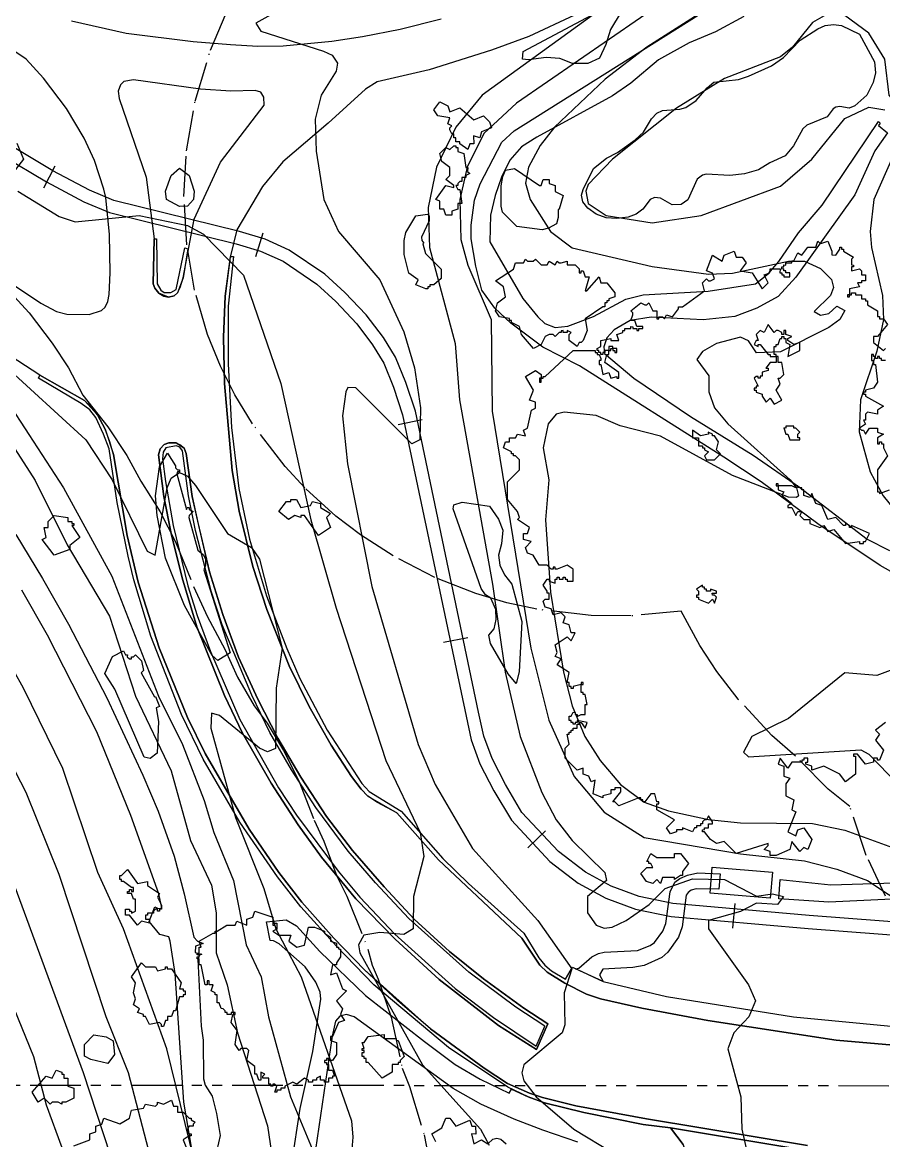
# Model space of a CAD drawing. Header units: metres. Extents: x -550 to 550, y -500 to 950.
# Drawn here: x -86.6 to 21.7, y 376.7 to 517.3 of the extents above; entities that cross this region are included whole.
import ezdxf

# ---------------------------------------------------------------- set-up
doc = ezdxf.new("R2010")
doc.units = ezdxf.units.M
doc.header["$LTSCALE"] = 2
doc.linetypes.add('DASHDOT', pattern=[3.556, 2.54, -0.508, 0, -0.508])
doc.linetypes.add('PHANTOM', pattern=[6.35, 3.175, -0.635, 0.635, -0.635, 0.635, -0.635])
for name, color, linetype in [('SITE-BLDG-EXIST', 7, 'CONTINUOUS'), ('SITE-PATH', 84, 'CONTINUOUS'), ('SITE-PROPERTY', 7, 'PHANTOM'), ('SITE-RAIL', 7, 'CONTINUOUS'), ('SITE-ROAD-CURB', 7, 'CONTINUOUS'), ('SITE-ROAD-PAVED', 7, 'CONTINUOUS'), ('SITE-SETBACK-WATER', 1, 'DASHDOT'), ('SITE-TREE-CANOPY', 94, 'CONTINUOUS'), ('SITE-WATER-EDGE', 5, 'CONTINUOUS'), ('TOPO-CONTOUR-MAJOR', 8, 'CONTINUOUS'), ('TOPO-CONTOUR-MINOR', 9, 'CONTINUOUS')]:
    doc.layers.add(name, color=color, linetype=linetype)

msp = doc.modelspace()

# ---------------------------------------------------------------- linework, layer by layer
at = {"layer": 'SITE-BLDG-EXIST'}
msp.add_lwpolyline([(0.14, 411.1), (7.69, 410.49), (7.43, 407.22), (-0.12, 407.82)], close=True, dxfattribs=at)
at = {"layer": 'SITE-PATH'}
for points in [[(27.19, 445.67), (21.24, 449.04), (13.41, 454.25), (6.27, 459.53), (1.59, 462.64), (-16.57, 474.14), (-21.14, 476.48), (-25.17, 479.51), (-27.19, 481.4), (-28.81, 483.66), (-29.6, 486.67), (-30.15, 490.08), (-30.16, 491.8), (-29.75, 494.97), (-29.03, 497.01), (-26.3, 502.24), (-24.76, 503.68), (-0.17, 519.15)], [(4.09, 518.04), (0.54, 516.13), (-2.77, 514.76), (-6.62, 512.62), (-10.09, 509.67), (-12.41, 508.09), (-21.92, 502.88), (-23.85, 501.65), (-25.32, 500), (-26.37, 497.86), (-27.16, 495.54), (-27.75, 493.09), (-27.81, 489.71), (-23.66, 482.6), (-21.77, 480.29), (-20.9, 479.46), (-19.63, 478.95), (-18.02, 479.13), (-14.79, 480.34), (-10.72, 482.52), (-8.56, 483.05), (-0.4, 483.53), (5.58, 484.43), (7.19, 485.72), (8.49, 487.23), (10.96, 490.85), (13.93, 494.32), (21.04, 504.83), (21.26, 504.64), (21.01, 504.33), (22.16, 503.41), (20.58, 501.15), (18.05, 495.63), (10.66, 485.29), (8.42, 482.83), (5.74, 481.39), (2.98, 480.34), (-0.99, 479.93), (-7.53, 480.25), (-10.17, 479.81), (-12.21, 478.65), (-13.12, 477.67), (-13.49, 476.51), (-13.42, 475.68), (-9.72, 472.58), (-2.58, 467.75), (5.29, 462.91), (11.1, 458.86), (19.61, 452.33), (22.4, 450.9)], [(-87.4, 452.94), (-84.03, 447.41), (-80.8, 441.67), (-75.96, 432.4), (-71.45, 422.68), (-69.52, 418.15), (-67.49, 412.5), (-66.24, 407.77), (-65.02, 402.31), (-64.55, 401.78), (-63.85, 401.49), (-64.83, 401.15), (-64.86, 400.36), (-64.01, 400.15), (-64.33, 400.03), (-64.54, 399.5), (-64.1, 391.1), (-63.87, 389.37), (-63.81, 384.51), (-63.62, 383.68), (-62.72, 382.3), (-62.17, 380.13), (-61.73, 377.35), (-62.12, 375.54)], [(-64.93, 373.68), (-66.3, 381.55), (-67.36, 397.74), (-67.99, 401.8), (-68.16, 402.36), (-69.29, 402.65), (-70.66, 404.28), (-69.95, 406.1), (-69.53, 405.92), (-69.07, 406.01), (-69.43, 407.75), (-72.96, 417.58), (-77.22, 428.12), (-83.43, 440.25), (-86.63, 445.94)], [(24.45, 407.18), (14.78, 406.71), (8.49, 407.14), (8.68, 409.55), (15.06, 408.88), (24.39, 409.18)], [(-52.71, 373.9), (-51.67, 380.75), (-50.09, 387.92), (-49.07, 394.49), (-49.15, 395.4), (-49.69, 396.64), (-51.02, 398.57), (-54.32, 401.45), (-55.01, 401.85), (-55.44, 401.88), (-55.88, 404.21), (-53.44, 404.49), (-52.13, 403.73), (-49.2, 400.48), (-43.44, 394.95), (-36.04, 389.19), (-32.17, 386.3), (-29.05, 384.44), (-25.39, 382.69), (-25.1, 383.19), (-22.99, 382.21), (-20.96, 381.49), (-16.02, 380.25), (-8.55, 378.76), (-5.11, 378.33), (-3.54, 376.23)], [(-16.76, 376.53), (-21.14, 378.02), (-24.78, 379.42), (-28.95, 381.32), (-32.43, 383.29), (-44.86, 392.3), (-45.84, 392.56), (-46.68, 392.38), (-47.23, 391.76), (-47.66, 389.85), (-50.17, 372.77)]]:
    msp.add_lwpolyline(points, dxfattribs=at)
msp.add_lwpolyline([(0.98, 408.33), (-1.89, 408.36), (-2.51, 408.22), (-2.88, 407.93), (-3.13, 407.58), (-3.65, 403.62), (-4.12, 402.32), (-5.43, 400.43), (-6.2, 399.74), (-8.42, 398.76), (-9.83, 398.47), (-13.62, 398.27), (-14.05, 397.58), (-13.59, 396.71), (-17.04, 398.33), (-16.64, 398.41), (-15.01, 399.82), (-14.17, 400.25), (-13.47, 400.43), (-9.26, 400.63), (-7.66, 401.24), (-7.12, 401.64), (-6.09, 403.05), (-5.69, 404), (-5.16, 408.01), (-4.55, 409.21), (-3.93, 409.68), (-2.98, 410.08), (-1.67, 410.37), (1.13, 410.25)], close=True, dxfattribs=at)
at = {"layer": 'SITE-PROPERTY'}
msp.add_lwpolyline([(-98.3, 383.72), (34.09, 383.62), (28.27, 364.14), (-550, 364.89), (-550, 384.09)], close=True, dxfattribs=at)
at = {"layer": 'SITE-RAIL'}
for points in [[(-89.02, 500.54), (-83.53, 497.25), (-78.84, 494.77), (-75.61, 493.39), (-59.71, 489.49), (-56.63, 488.54), (-53.82, 487.28), (-49.58, 484.4), (-47.16, 482.22), (-44.52, 479.43), (-42.56, 476.77), (-41.15, 474.48), (-39.95, 471.45), (-38.78, 467.99), (-30.18, 427.12), (-29.07, 424.09), (-27.3, 420.69), (-25.12, 417), (-20.3, 411.82), (-16.71, 409.09), (-13.25, 407.2), (-9.5, 405.81), (-5.05, 404.9), (12.18, 403.38), (30.87, 401.96)], [(31.01, 403.61), (12.31, 405.03), (-4.82, 406.54), (-9.05, 407.41), (-12.56, 408.72), (-15.81, 410.48), (-19.2, 413.06), (-23.78, 417.99), (-25.85, 421.49), (-27.55, 424.76), (-28.59, 427.59), (-29.25, 430.57), (-37.18, 468.43), (-38.4, 472.02), (-39.66, 475.23), (-41.18, 477.69), (-43.36, 480.53), (-46.04, 483.36), (-48.57, 485.65), (-53.06, 488.69), (-56.06, 490.04), (-59.29, 491.03), (-75.1, 494.91), (-78.15, 496.21), (-82.74, 498.64), (-88.18, 501.9)], [(-83.89, 496.53), (-82.44, 499.27)], [(-57.24, 487.89), (-56.33, 490.86)], [(-39.34, 466.76), (-36.31, 467.39)], [(-33.64, 439.37), (-30.6, 439.98)], [(-23.04, 413.52), (-20.81, 415.66)], [(2.73, 403.45), (3.01, 406.53)]]:
    msp.add_lwpolyline(points, dxfattribs=at)
at = {"layer": 'SITE-ROAD-CURB'}
for points in [[(23.87, 388.64), (15.73, 389.36), (-0.42, 391.84), (-8.71, 393.36), (-13.9, 394.53), (-15.67, 395.12), (-18.4, 396.51), (-20.61, 397.9), (-21.55, 398.8), (-23.8, 402.19), (-34.29, 412.03), (-39.51, 417.94), (-41.94, 419.24), (-43.14, 420.04), (-44.01, 420.89), (-45.23, 422.49), (-47.77, 426.46), (-50.52, 431.3), (-53.05, 436.43), (-55.85, 443.49), (-57.62, 448.89), (-59.34, 455.88), (-60.2, 460.97), (-61.19, 471.9), (-61.28, 477.72), (-61.08, 482.87), (-60.43, 487.89), (-60.03, 487.89), (-60.7, 481.65), (-60.72, 474.38), (-60.31, 466.38), (-59.39, 458.69), (-58.02, 452.35), (-55.91, 445.23), (-53.34, 438.58), (-51.69, 434.83), (-48.25, 428.31), (-43.92, 421.61), (-43.01, 420.63), (-38.98, 418.15), (-33.73, 412.21), (-30.51, 409.05), (-23.56, 402.81), (-21.67, 399.71), (-20.91, 398.77), (-20.08, 398.08), (-18.3, 397.03), (-17.43, 398.51), (-13.59, 396.71), (-5.6, 394.86), (10.34, 392.27), (23.93, 390.97)], [(12.01, 375.5), (-5.11, 378.33), (-8.55, 378.76), (-16.02, 380.25), (-20.96, 381.49), (-22.99, 382.21), (-25.58, 383.45), (-33.01, 388.45), (-42.39, 396.32), (-47.1, 401.16), (-51.56, 406.12), (-54.52, 409.9), (-59.26, 416.75), (-63.85, 424.69), (-66.56, 430.29), (-70.45, 440.14), (-72.57, 447.24), (-73.29, 450.21), (-74.65, 456.94), (-75.68, 463.69), (-76.37, 465.55), (-77.34, 467.62), (-78.11, 468.61), (-79.19, 469.41), (-84.56, 472.59), (-84.38, 472.95), (-78.79, 469.77), (-77.12, 467.99), (-76.19, 466.17), (-75.14, 463), (-73.39, 452.79), (-72.03, 446.93), (-69.4, 438.69), (-65.83, 429.92), (-63.59, 425.41), (-58.09, 415.87), (-54.34, 410.45), (-51.44, 406.69), (-47.42, 402.18), (-43.58, 398.21), (-35.28, 390.78), (-28.54, 385.82), (-25.62, 383.92), (-22.84, 382.67), (-21.22, 382.13), (-17, 381.1), (-8.11, 379.47), (12.1, 376.1)]]:
    msp.add_lwpolyline(points, dxfattribs=at)
for points in [[(-66.26, 463.79), (-66, 463.13), (-65.22, 457.71), (-64.54, 454.44), (-63.07, 448.22), (-61.38, 442.85), (-59.43, 437.5), (-56.98, 432.23), (-54.45, 427.31), (-51.6, 422.4), (-48.34, 417.49), (-45.09, 413.19), (-41.1, 408.61), (-37.34, 404.56), (-32.88, 400.52), (-28.6, 397.05), (-23.53, 393.36), (-20.52, 391.39), (-21.95, 388.2), (-26.73, 391.2), (-34.19, 396.99), (-39.74, 402.06), (-44.67, 407.12), (-48.97, 412.36), (-51.9, 416.44), (-55.3, 421.68), (-58.91, 427.95), (-61.19, 432.67), (-64.65, 441.33), (-66.49, 447.47), (-67.89, 453.04), (-68.78, 457.69), (-69.46, 462.96), (-69.27, 463.68), (-68.76, 464.23), (-68.18, 464.45), (-67.27, 464.45)], [(-68.6, 459.59), (-67.64, 454.07), (-65.78, 446.47), (-64.62, 442.76), (-62.93, 438.21), (-59.25, 429.66), (-54.37, 421.08), (-52.13, 417.65), (-46.88, 410.59), (-44.17, 407.35), (-39.78, 402.69), (-32.17, 395.83), (-27.35, 392.19), (-21.99, 388.61), (-20.93, 391.11), (-24.56, 393.52), (-30.46, 397.9), (-38, 404.64), (-42.2, 409.13), (-45.64, 413.13), (-49.69, 418.59), (-52.77, 423.33), (-55.47, 428.02), (-57.75, 432.71), (-61.47, 441.59), (-62.84, 445.81), (-64.81, 453.44), (-65.71, 457.8), (-66.44, 463.43), (-66.77, 463.89), (-67.26, 464.08), (-68.56, 463.82), (-68.89, 463.29), (-68.96, 462.46)], [(84.2, 362.79), (80.24, 363.39), (79.32, 362.8), (70.6, 362.81), (66.05, 363.52), (64.36, 365.77), (33.93, 370.6), (9.19, 374.38), (8.12, 372.51), (-2.72, 374.19), (-3.54, 376.23), (-5.11, 378.33), (12.01, 375.5), (88, 363.91), (93.74, 362.78)]]:
    msp.add_lwpolyline(points, close=True, dxfattribs=at)
at = {"layer": 'SITE-ROAD-PAVED'}
for points in [[(-80.4, 517.51), (-73.54, 515.94), (-65.13, 514.9), (-60.42, 514.52), (-56.99, 514.32), (-53.78, 514.37), (-47.7, 514.96), (-43.82, 515.53), (-39.08, 516.47), (-33.92, 517.74)], [(-17.2, 518.23), (-22.91, 515.52), (-27.61, 513.83), (-35.46, 511.36), (-41.97, 509.82), (-43.46, 508.92), (-48.16, 504.65), (-53.84, 499.79), (-56.39, 496.68), (-59.61, 491.23), (-60.45, 487.81), (-61.08, 482.87), (-61.28, 477.72), (-61.19, 471.9), (-60.2, 460.97), (-59.34, 455.88), (-57.62, 448.89), (-55.85, 443.49), (-53.05, 436.43), (-50.52, 431.3), (-47.77, 426.46), (-45.23, 422.49), (-44.01, 420.89), (-43.14, 420.04), (-39.51, 417.94), (-34.29, 412.03), (-23.8, 402.19), (-21.55, 398.8), (-20.61, 397.9), (-18.4, 396.51), (-15.67, 395.12), (-13.9, 394.53), (-8.71, 393.36), (-0.42, 391.84), (15.73, 389.36), (23.87, 388.64)], [(-87.69, 484.3), (-84.25, 482), (-82.29, 480.98), (-80.98, 480.61), (-78.18, 480.57), (-76.62, 481.07), (-76.19, 481.5), (-75.82, 482.22), (-75.67, 483.1), (-75.56, 485.83), (-75.61, 490.65), (-76.11, 495.31), (-76.36, 496.36), (-77.51, 499.96), (-78.81, 502.76), (-81.05, 506.47), (-83.94, 510.3), (-86.12, 512.7), (-87.39, 513.57)], [(12.1, 376.1), (-8.11, 379.47), (-17, 381.1), (-21.22, 382.13), (-22.84, 382.67), (-25.62, 383.92), (-28.54, 385.82), (-35.28, 390.78), (-39.42, 394.35), (-43.58, 398.21), (-47.42, 402.18), (-51.44, 406.69), (-54.34, 410.45), (-58.09, 415.87), (-63.59, 425.41), (-65.83, 429.92), (-69.4, 438.69), (-72.03, 446.93), (-73.39, 452.79), (-75.14, 463), (-75.57, 464.57), (-76.19, 466.17), (-77.12, 467.99), (-77.92, 468.97), (-78.79, 469.77), (-84.38, 472.95), (-94.4, 479.46)]]:
    msp.add_lwpolyline(points, dxfattribs=at)
for points in [[(-57.3, 508.76), (-60.39, 508.67), (-64.17, 508.93), (-72.6, 510.08), (-73.83, 509.87), (-74.23, 509.47), (-74.52, 508.67), (-74.42, 507.76), (-71.03, 497.83), (-70, 490.1), (-70.12, 484.43), (-69.94, 483.88), (-69.43, 483.27), (-68.78, 482.9), (-68.2, 482.76), (-67.51, 482.94), (-67.07, 483.3), (-66.74, 483.99), (-66.37, 485.18), (-64.98, 492.55), (-61.66, 499.74), (-56.18, 506.91), (-56.25, 507.89), (-56.62, 508.55)], [(-65.78, 488.82), (-66.37, 485.18), (-67.07, 483.3), (-67.51, 482.94), (-68.2, 482.76), (-69.43, 483.27), (-69.94, 483.88), (-70.12, 484.43), (-70, 490.1), (-69.71, 490.1), (-69.65, 484.43), (-69.18, 483.63), (-68.75, 483.37), (-67.91, 483.37), (-67.25, 483.74), (-66.18, 488.96)], [(-68.18, 464.45), (-68.76, 464.23), (-69.27, 463.68), (-69.46, 462.96), (-68.78, 457.69), (-67.89, 453.04), (-66.49, 447.47), (-64.65, 441.33), (-61.19, 432.67), (-58.91, 427.95), (-55.3, 421.68), (-51.9, 416.44), (-48.97, 412.36), (-44.67, 407.12), (-39.74, 402.06), (-34.19, 396.99), (-26.73, 391.2), (-21.95, 388.2), (-20.52, 391.39), (-23.53, 393.36), (-28.6, 397.05), (-32.88, 400.52), (-37.34, 404.56), (-41.1, 408.61), (-45.09, 413.19), (-48.34, 417.49), (-51.6, 422.4), (-54.45, 427.31), (-56.98, 432.23), (-59.43, 437.5), (-61.38, 442.85), (-63.07, 448.22), (-65.22, 457.71), (-66, 463.13), (-66.26, 463.79), (-66.77, 464.22), (-67.27, 464.45)]]:
    msp.add_lwpolyline(points, close=True, dxfattribs=at)
at = {"layer": 'SITE-SETBACK-WATER'}
for points in [[(21.93, 407.45), (19.5, 412.59), (17.44, 418.72), (14.7, 420.91), (10.59, 425.07), (7.64, 427.67), (3.38, 432.22), (0.69, 435.7), (-1.42, 438.97), (-3.76, 443.29), (-10.07, 442.69), (-15.07, 442.75), (-21.92, 443.52), (-25.69, 444.34), (-29.58, 445.49), (-34.73, 447.52), (-39.98, 450.23), (-44.1, 452.9), (-47.18, 455.25), (-51.06, 458.78), (-53.56, 461.47), (-57.65, 466.84), (-59.87, 470.49), (-61.69, 474.1), (-63.29, 478.09), (-64.93, 483.65), (-65.92, 489.36), (-66.28, 495.43), (-65.96, 501.18), (-64.86, 507.41), (-62.95, 513.81), (-60.79, 518.9)], [(-89.01, 484.34), (-85.73, 480.8), (-82.82, 476.96), (-80.8, 473.86), (-78.96, 470.46), (-75.82, 466.46), (-73.47, 462.85), (-71.68, 459.63), (-69.28, 455.79), (-67.34, 451.99), (-65.06, 446.39), (-63.31, 442.58), (-61.14, 438.53), (-59.56, 434.99), (-57.46, 431.39), (-55.83, 429.21), (-53.76, 425.79), (-51.84, 421.94), (-49.91, 417.01), (-48.69, 414.39), (-47.06, 409.96), (-45.79, 407.47), (-43.14, 400.78), (-42.61, 398.79), (-41.85, 397.03), (-40.22, 392.23), (-38.85, 385.85), (-37.92, 383.53), (-36.07, 377.43), (-35.2, 373.05)]]:
    msp.add_lwpolyline(points, dxfattribs=at)
at = {"layer": 'SITE-TREE-CANOPY'}
for points in [[(-14.04, 512.81), (-15.52, 512.13), (-17.44, 512.16), (-19.02, 512.79), (-20.73, 512.91), (-22.95, 512.62), (-23.7, 512.7), (-23.62, 513.67), (-12.37, 519.64), (-11.19, 519.7), (-11.31, 518.65), (-12.64, 516.4), (-13.23, 514.52)], [(-32.85, 506.06), (-31.6, 506.56), (-29.85, 505.05), (-28.6, 505.56), (-27.85, 504.81), (-27.6, 504.06), (-28.85, 503.56), (-29.1, 502.81), (-29.86, 503.06), (-29.85, 502.06), (-30.35, 502.06), (-30.6, 501.31), (-31.6, 502.06), (-31.6, 502.31), (-32.1, 502.31), (-32.1, 502.81), (-32.36, 502.81), (-32.35, 503.31), (-32.6, 503.31), (-32.85, 503.81), (-32.85, 504.06), (-32.6, 504.31), (-33.1, 504.56), (-32.85, 505.31), (-34.35, 505.56), (-34.85, 506.31), (-34.1, 507.31), (-33.1, 506.81)], [(-32.1, 501.57), (-31.85, 501.56), (-31.85, 501.06), (-31.1, 500.81), (-30.85, 499.06), (-30.6, 499.06), (-30.61, 498.56), (-30.35, 498.31), (-30.85, 498.06), (-30.85, 497.81), (-31.35, 497.82), (-31.35, 497.31), (-31.6, 497.32), (-31.85, 497.06), (-31.85, 496.81), (-32.1, 496.82), (-31.85, 496.31), (-31.61, 496.31), (-31.36, 494.56), (-31.85, 494.56), (-31.85, 493.81), (-32.6, 493.56), (-32.6, 493.06), (-33.35, 493.06), (-33.6, 493.81), (-34.1, 493.81), (-34.1, 494.82), (-34.61, 495.06), (-33.35, 496.81), (-32.35, 496.56), (-32.35, 496.82), (-33.35, 497.56), (-32.85, 498.06), (-32.85, 499.06), (-33.85, 499.81), (-34.1, 500.81), (-33.35, 501.56), (-32.85, 501.31), (-32.35, 501.81), (-32.1, 501.81)], [(-21.35, 496.81), (-21.1, 497.56), (-20.35, 497.56), (-20.36, 497.06), (-19.6, 496.81), (-19.61, 496.06), (-18.6, 495.56), (-19.1, 493.81), (-19.24, 493.78), (-19.24, 492.79), (-19.44, 492), (-20.43, 491.42), (-21.24, 491.23), (-24.41, 491.64), (-26.21, 493.43), (-26.4, 494.2), (-26.4, 496.77), (-26.2, 497.95), (-25.86, 498.75), (-24.72, 498.93), (-21.56, 496.81)], [(-38.02, 485.79), (-38.58, 488.14), (-38.58, 489.9), (-38.38, 490.88), (-37.11, 493.01), (-35.66, 493.22), (-35.44, 492.97), (-35.44, 492.38), (-36.41, 490.31), (-36.35, 489.89), (-36.1, 489.56), (-36.23, 489.49), (-35.89, 488.27), (-33.94, 486.27), (-33.94, 485.13), (-34.88, 484.33), (-35.35, 484.31), (-35.35, 484.06), (-35.6, 484.06), (-35.6, 483.81), (-35.85, 483.81), (-37.11, 484.31), (-36.85, 484.93)], [(-21.35, 486.81), (-20.6, 486.81), (-20.35, 487.31), (-19.6, 486.81), (-19.35, 487.31), (-19.1, 487.06), (-18.85, 487.06), (-18.1, 487.31), (-18.1, 486.81), (-17.1, 486.81), (-16.61, 486.31), (-16.6, 485.82), (-16.35, 485.82), (-16.35, 486.06), (-16.1, 486.06), (-15.86, 485.31), (-15.35, 485.31), (-15.85, 483.56), (-15.61, 483.56), (-14.1, 485.31), (-13.86, 484.56), (-13.1, 484.57), (-12.1, 483.31), (-12.1, 482.81), (-12.85, 482.56), (-12.85, 482.31), (-13.1, 482.31), (-13.1, 482.06), (-13.35, 482.06), (-13.35, 481.56), (-13.6, 481.56), (-15.86, 480.06), (-15.6, 478.56), (-16.1, 477.31), (-16.35, 477.06), (-16.6, 477.06), (-16.85, 476.56), (-17.85, 477.31), (-17.85, 478.06), (-17.6, 478.31), (-18.1, 478.57), (-18.1, 478.31), (-18.6, 478.31), (-18.6, 478.57), (-18.85, 478.55), (-18.85, 478.31), (-19.1, 478.31), (-19.6, 477.81), (-19.85, 478.06), (-20.35, 478.06), (-20.85, 477.81), (-21.35, 476.81), (-22.35, 476.31), (-23.85, 478.06), (-24.1, 479.06), (-25.1, 479.56), (-25.1, 479.81), (-25.35, 479.81), (-25.35, 480.07), (-26.6, 480.31), (-27.1, 481.06), (-26.85, 482.06), (-25.85, 482.81), (-26.1, 484.06), (-27.11, 484.81), (-24.85, 486.3), (-24.6, 487.06), (-23.61, 487.06), (-23.35, 487.56), (-23.1, 487.31), (-22.36, 487.31), (-22.1, 487.56)], [(17.14, 483.06), (17.14, 482.81), (17.4, 482.81), (17.4, 483.06)], [(8.15, 475.56), (7.9, 475.56), (7.9, 476.56), (8.15, 476.56), (8.15, 476.81), (8.4, 476.81), (8.65, 477.56), (8.9, 477.56), (8.9, 477.81), (9.15, 477.81), (9.15, 477.56), (9.4, 477.56), (9.4, 477.06), (9.9, 476.82), (9.65, 475.31), (11.15, 476.06), (11.15, 477.06), (10.4, 476.81), (9.64, 477.3), (9.65, 477.56), (10.15, 477.8), (9.4, 478.06), (9.4, 478.56), (9.15, 478.56), (9.15, 478.06), (8.89, 478.06), (8.89, 478.31), (8.4, 478.56), (8.15, 478.56), (7.9, 478.31), (7.15, 479.31), (6.65, 478.31), (6.15, 478.56), (5.65, 478.06), (5.9, 477.31), (5.65, 477.31), (5.4, 476.81), (5.9, 476.56), (5.89, 476.81), (6.15, 476.81), (7.15, 475.56), (7.4, 475.56), (7.4, 475.31), (8.15, 475.32)], [(-12.6, 476.05), (-12.6, 476.31), (-12.35, 476.31), (-12.35, 476.56), (-12.85, 476.56), (-12.86, 476.06)], [(-12.35, 476.07), (-12.1, 476.07), (-12.1, 475.81), (-11.85, 475.81), (-11.85, 476.31), (-12.35, 476.31)], [(8.15, 475.06), (8.15, 474.56), (7.4, 474.56), (6.89, 473.82), (7.15, 473.82), (7.15, 473.56), (6.4, 473.32), (6.39, 472.82), (6.15, 472.82), (6.15, 472.56), (5.9, 472.56), (5.9, 472.8), (5.65, 472.8), (5.4, 472.56), (5.89, 471.56), (5.65, 471.56), (5.65, 471.31), (5.4, 471.31), (5.4, 471.06), (5.65, 471.06), (5.65, 470.81), (6.4, 470.56), (6.4, 470.31), (6.9, 469.56), (7.4, 470.06), (7.9, 469.31), (8.9, 469.81), (8.15, 471.06), (8.65, 471.81), (8.4, 472.56), (8.65, 472.56), (9.15, 473.06), (8.9, 474.56), (8.4, 474.56), (8.4, 475.32), (8.15, 475.32)], [(-21.6, 472.56), (-21.6, 472.06), (-21.35, 472.06), (-21.35, 472.56)], [(0.9, 464.56), (0.4, 465.31), (0.15, 465.31), (0.15, 465.56), (-0.36, 465.8), (-0.35, 465.56), (-1.35, 465.31), (-2.35, 466.06), (-2.35, 465.06), (-1.6, 465.06), (-1.6, 464.06), (-1.1, 464.06), (-1.1, 463.81), (-0.85, 463.81), (-0.85, 463.56), (-0.35, 463.31), (-0.85, 462.81), (-0.6, 462.31), (0.4, 462.31), (1.15, 463.06), (0.65, 463.56)], [(9.4, 465.56), (9.65, 465.56), (9.9, 464.81), (11.15, 464.81), (11.15, 465.06), (10.9, 465.06), (10.9, 465.56), (11.15, 465.81), (10.65, 466.31), (10.4, 466.31), (10.4, 466.56), (9.4, 466.56), (9.4, 466.31), (9.15, 466.32)], [(-67.35, 461.56), (-67.35, 461.31), (-67.1, 461.07), (-66.85, 461.07), (-66.85, 460.81), (-67.1, 460.81), (-67.18, 460.57), (-65.93, 456.06), (-65.85, 456.31), (-65.6, 456.31), (-65.6, 456.06), (-65.11, 455.81), (-65.6, 455.31), (-65.65, 455.06), (-64.51, 450.95), (-63.83, 450.38), (-63.58, 449.84), (-63.55, 449.08), (-63.79, 448.47), (-60.46, 438.05), (-62.01, 437.1), (-62.71, 437.7), (-66.2, 443.99), (-68.57, 449.93), (-69.65, 455.3), (-69.84, 457.8), (-69.35, 461.44), (-68.32, 463.17)], [(8.4, 459.31), (8.15, 459.31), (8.15, 459.06), (8.4, 459.06)], [(8.4, 458.56), (9.15, 458.31), (8.9, 457.81), (10.14, 456.81), (9.65, 456.56), (9.65, 456.31), (10.15, 456.31), (10.65, 455.31), (10.89, 455.81), (11.4, 455.81), (11.15, 455.31), (11.64, 454.81), (12.4, 454.81), (12.4, 454.31), (13.64, 453.81), (14.15, 454.06), (14.65, 453.32), (15.4, 453.56), (16.9, 451.81), (18.65, 452.06), (18.65, 451.81), (19.15, 451.81), (19.15, 452.06), (19.4, 452.06), (19.9, 453.06), (17.65, 454.06), (17.65, 453.81), (17.39, 453.81), (17.39, 454.06), (16.9, 454.31), (16.9, 454.06), (16.65, 454.06), (15.65, 455.06), (14.65, 454.81), (13.9, 456.56), (13.15, 456.81), (12.65, 458.06), (12.4, 457.56), (11.65, 457.81), (11.65, 458.56), (11.4, 458.56), (11.4, 458.81), (10.9, 458.82), (10.9, 459.06), (10.65, 459.06), (10.65, 458.8), (10.15, 459.06), (8.4, 459.06)], [(-51.6, 456.31), (-50.35, 456.56), (-50.1, 457.06), (-49.1, 456.81), (-49.1, 456.31), (-47.85, 455.56), (-48.35, 455.06), (-47.85, 453.81), (-49.35, 452.81), (-51.1, 455.32), (-51.6, 455.31), (-51.6, 455.06), (-52.35, 455.31), (-53.11, 454.81), (-54.35, 455.81), (-53.36, 457.07), (-52.85, 457.06), (-52.85, 457.31), (-52.11, 457.31)], [(-24.5, 434.2), (-25.51, 435.41), (-27.74, 439.23), (-27.93, 440.25), (-27.28, 441.08), (-27.04, 442.26), (-27.05, 443.48), (-27.68, 444.92), (-28.38, 445.35), (-28.91, 446.13), (-32.43, 456.15), (-32.35, 456.67), (-31.31, 456.98), (-27.85, 456.5), (-26.74, 454.85), (-26.19, 453.46), (-26.35, 451.76), (-26.73, 450.34), (-26.58, 449.09), (-25.96, 447.86), (-25.07, 446.69), (-23.8, 441.99), (-24.12, 435.65)], [(-80.85, 454.57), (-80.35, 454.56), (-80.35, 454.31), (-80.1, 454.31), (-80.1, 454.06), (-80.35, 454.06), (-79.35, 452.56), (-80.6, 451.56), (-80.6, 451.06), (-82.6, 450.31), (-84.1, 452.31), (-83.61, 452.56), (-83.85, 453.81), (-83.35, 453.81), (-83.35, 454.56), (-82.6, 455.31), (-80.85, 455.05)], [(-1.6, 445.81), (-1.6, 445.31), (-1.85, 445.31), (-1.85, 445.06), (-1.6, 445.06), (-1.61, 444.81), (-0.35, 444.31), (0.15, 444.81), (0.4, 444.31), (0.65, 445.06), (0.4, 445.31), (0.15, 445.31), (0.14, 445.56), (0.65, 445.56), (0.65, 445.81), (-0.1, 446.06), (-0.1, 445.82), (-0.6, 445.8), (-0.6, 446.06), (-0.85, 446.06), (-0.85, 446.31), (-1.1, 446.31), (-1.1, 446.56), (-1.85, 446.06)], [(-73.1, 437.31), (-72.85, 437.31), (-72.85, 437.56), (-72.6, 437.56), (-72.35, 437.81), (-71.6, 437.06), (-71.35, 435.81), (-71.64, 435.52), (-69.97, 432.5), (-69.85, 432.56), (-69.35, 431.31), (-69.75, 431.15), (-69.47, 429.43), (-69.63, 425.43), (-70.5, 424.75), (-71.26, 424.95), (-74.96, 433.5), (-76.21, 435.46), (-75.27, 437.59), (-73.85, 438.32), (-73.6, 437.81), (-73.35, 437.81), (-73.42, 437.56)], [(-16.1, 434.06), (-16.11, 434.31), (-16.35, 434.31), (-16.35, 434.06)], [(-2.85, 411.56), (-3.6, 410.56), (-3.6, 410.06), (-3.85, 410.06), (-4.6, 409.56), (-4.6, 409.81), (-6.1, 409.8), (-6.35, 409.06), (-6.85, 409.56), (-7.35, 409.06), (-8.11, 409.31), (-8.86, 410.31), (-8.1, 411.06), (-7.35, 411.06), (-7.6, 411.56), (-7.85, 411.56), (-7.85, 411.81), (-8.1, 411.81), (-7.6, 412.81), (-6.85, 412.31), (-4.6, 412.31), (-4.6, 412.81), (-3.85, 412.81)], [(-72.11, 409.06), (-70.85, 409.31), (-70.86, 408.81), (-69.35, 407.81), (-69.6, 407.31), (-69.1, 406.31), (-69.1, 405.81), (-69.35, 405.81), (-69.35, 405.56), (-69.6, 405.56), (-69.6, 405.81), (-69.86, 405.81), (-70.1, 405.56), (-70.1, 405.31), (-70.85, 405.31), (-70.85, 405.06), (-71.1, 405.06), (-71.1, 404.56), (-70.6, 404.56), (-70.6, 404.06), (-71.6, 404.31), (-72.11, 403.81), (-73.1, 405.05), (-73.6, 405.06), (-73.61, 405.81), (-73.1, 405.81), (-73.1, 405.56), (-72.85, 405.55), (-72.85, 405.31), (-72.36, 405.57), (-72.35, 407.06), (-72.6, 407.06), (-72.85, 407.81), (-73.35, 407.81), (-73.35, 408.06), (-73.1, 408.06), (-73.1, 408.31), (-72.85, 408.31), (-72.85, 408.06), (-72.6, 408.06), (-72.6, 408.56), (-72.85, 408.56), (-73.85, 409.3), (-74.1, 409.31), (-74.11, 409.56), (-74.35, 409.56), (-74.35, 410.06), (-74.11, 410.06), (-73.35, 410.81)], [(-55.1, 403.81), (-54.85, 403.81), (-54.85, 404.06), (-54.61, 404.06), (-54.6, 403.31), (-55.11, 403.06), (-54.35, 402.56), (-52.85, 402.56), (-53.1, 401.81), (-52.1, 401.06), (-51.11, 401.31), (-50.6, 403.56), (-49.85, 403.56), (-48.6, 403.06), (-48.6, 402.81), (-47.85, 402.31), (-47.85, 401.81), (-47.1, 401.56), (-47.1, 401.06), (-46.85, 401.06), (-46.85, 400.82), (-46.6, 400.81), (-46.6, 399.81), (-47.11, 399.06), (-47.1, 398.81), (-47.6, 398.81), (-47.85, 397.56), (-47.1, 397.81), (-46.35, 395.81), (-45.85, 395.56), (-47.1, 394.31), (-46.35, 393.31), (-46.6, 392.56), (-46.1, 391.82), (-46.86, 391.56), (-47.6, 389.81), (-47.86, 389.82), (-47.85, 389.31), (-47.1, 389.06), (-47.1, 387.56), (-47.6, 386.81), (-48.1, 386.81), (-48.1, 387.06), (-48.35, 387.06), (-48.35, 386.81), (-48.6, 386.81), (-48.6, 386.56), (-48.35, 386.56), (-48.35, 386.31), (-48.11, 386.31), (-48.1, 385.56), (-47.6, 385.57), (-47.35, 384.81), (-47.6, 384.81), (-47.6, 384.56), (-48.1, 384.57), (-48.1, 384.06), (-48.6, 384.07), (-48.6, 384.31), (-49.11, 384.31), (-49.1, 384.81), (-49.6, 384.56), (-49.6, 384.31), (-50.1, 384.31), (-50.1, 384.06), (-50.6, 384.06), (-50.6, 384.31), (-51.1, 384.56), (-52.1, 383.81), (-52.6, 384.06), (-53.6, 383.56), (-53.6, 383.32), (-54.1, 383.3), (-54.1, 383.06), (-54.61, 383.06), (-54.61, 382.8), (-54.85, 382.81), (-54.6, 383.56), (-54.85, 383.81), (-55.1, 383.81), (-55.1, 383.56), (-55.35, 383.56), (-55.36, 383.81), (-55.6, 383.81), (-55.6, 384.56), (-56.35, 384.56), (-56.35, 384.81), (-56.11, 385.07), (-56.6, 385.31), (-56.61, 384.31), (-56.85, 384.31), (-57.1, 385.06), (-57.36, 385.06), (-57.35, 386.06), (-58.35, 386.81), (-58.1, 388.06), (-58.36, 388.31), (-59.1, 388.31), (-59.35, 388.06), (-59.85, 388.81), (-59.6, 390.56), (-60.35, 391.56), (-60.11, 392.56), (-59.85, 392.56), (-59.85, 392.81), (-60.35, 392.81), (-60.35, 392.56), (-60.85, 392.56), (-60.85, 392.81), (-61.1, 392.81), (-61.1, 393.06), (-61.35, 393.31), (-61.6, 393.32), (-61.85, 394.06), (-62.1, 394.06), (-62.1, 395.06), (-62.35, 395.06), (-62.36, 395.31), (-62.85, 395.56), (-62.6, 396.31), (-63.11, 396.31), (-63.1, 396.81), (-63.35, 396.81), (-63.35, 396.31), (-63.6, 396.31), (-64.1, 398.81), (-64.35, 398.81), (-64.35, 399.56), (-64.6, 399.56), (-64.6, 399.82), (-64.35, 399.81), (-64.35, 400.06), (-64.6, 400.06), (-64.6, 400.3), (-64.35, 400.32), (-64.35, 401.06), (-64.1, 401.06), (-64.36, 401.81), (-62.61, 402.8), (-62.35, 402.82), (-62.35, 403.06), (-62.1, 403.06), (-60.86, 403.81), (-59.85, 403.81), (-59.61, 404.31), (-58.36, 403.81), (-58.35, 404.56), (-57.6, 404.81), (-57.35, 405.56), (-55.1, 404.81)], [(-71.1, 398.56), (-69.85, 398.57), (-69.6, 398.06), (-68.6, 398.31), (-68.6, 398.56), (-68.36, 398.56), (-68.36, 398.31), (-67.85, 398.31), (-66.6, 396.56), (-66.85, 395.81), (-66.35, 395.81), (-66.35, 395.56), (-66.11, 395.56), (-66.11, 395.06), (-66.35, 395.06), (-66.35, 394.81), (-66.85, 394.81), (-67.35, 393.06), (-67.6, 393.06), (-67.85, 392.31), (-68.35, 392.31), (-68.35, 391.81), (-68.6, 391.81), (-68.85, 391.06), (-69.1, 391.06), (-69.1, 391.31), (-69.35, 391.56), (-70.6, 391.31), (-71.1, 392.32), (-71.35, 392.32), (-71.35, 392.56), (-72.11, 392.81), (-71.85, 393.31), (-72.6, 393.81), (-72.35, 394.56), (-72.6, 395.31), (-72.35, 396.56), (-72.85, 397.31), (-71.6, 399.06)], [(-74.98, 387.54), (-75.83, 386.4), (-77.99, 386.92), (-78.78, 387.34), (-78.78, 388.81), (-77.59, 390.02), (-76.03, 389.77), (-75.16, 389.26)], [(-41.1, 389.56), (-39.6, 389.56), (-39.6, 389.31), (-39.35, 389.31), (-38.6, 387.31), (-39.1, 386.81), (-39.1, 386.56), (-39.36, 386.56), (-39.35, 386.31), (-40.1, 386.31), (-40.1, 385.31), (-41.35, 384.56), (-43.11, 386.56), (-43.35, 386.56), (-43.35, 387.06), (-43.6, 387.06), (-43.6, 387.31), (-43.85, 387.31), (-43.86, 387.81), (-43.6, 387.81), (-43.6, 388.06), (-43.85, 388.06), (-43.85, 388.31), (-43.6, 388.31), (-43.85, 389.06), (-43.6, 389.06), (-43.1, 389.81), (-41.1, 390.06)], [(-81.6, 385.07), (-81.35, 385.07), (-81.35, 384.56), (-80.85, 384.56), (-80.85, 383.56), (-80.1, 383.31), (-80.1, 382.06), (-81.1, 381.56), (-81.6, 381.56), (-81.6, 381.31), (-82.1, 381.56), (-82.85, 381.56), (-83.1, 381.31), (-83.85, 382.07), (-84.6, 381.57), (-85.36, 382.81), (-83.6, 384.81), (-82.85, 384.56), (-82.35, 385.56), (-81.6, 385.31)]]:
    msp.add_lwpolyline(points, close=True, dxfattribs=at)
for points in [[(21.9, 429.31), (20.65, 428.31), (21.15, 427.81), (20.65, 427.06), (21.65, 425.81), (21.15, 424.56), (20.9, 424.56), (20.9, 424.81), (20.4, 424.81), (20.4, 424.31), (19.4, 424.07), (18.4, 425.31), (17.9, 425.31), (17.9, 425.06), (18.15, 425.06), (18.15, 422.81), (16.9, 421.81), (16.15, 422.81), (14.15, 423.81), (12.65, 423.31), (12.65, 423.81), (11.9, 424.06), (11.9, 424.31), (12.15, 424.31), (12.15, 424.81), (11.65, 424.81), (11.65, 424.56), (11.4, 424.57), (11.4, 424.31), (10.15, 424.31), (9.64, 423.56), (8.65, 424.81), (8.4, 424.06), (9.15, 423.81), (9.14, 422.55), (9.9, 422.31), (9.4, 421.56), (9.4, 420.06), (10.4, 419.56), (10.15, 418.32), (10.65, 418.06), (9.65, 415.56), (10.64, 415.06), (10.9, 415.81), (11.65, 416.06), (12.64, 414.56), (12.14, 413.31), (11.65, 413.56), (11.15, 413.06), (10.14, 414.31), (9.9, 413.31), (8.15, 412.56), (7.4, 412.56), (7.4, 413.06), (6.65, 413.31), (7.15, 413.81), (7.15, 414.06), (3.15, 412.81), (1.65, 414.31), (0.65, 414.06), (-0.1, 414.56), (-0.85, 415.56), (-1.1, 415.56), (-1.1, 415.8), (-0.85, 415.82), (-0.85, 416.06), (-0.35, 416.06), (-0.35, 416.56), (0.15, 416.56), (0.15, 416.82), (-0.35, 417.56), (-0.6, 417.06), (-0.86, 417.06), (-1.1, 416.81), (-1.1, 416.56), (-1.35, 416.56), (-1.35, 416.31), (-1.85, 416.31), (-1.85, 416.06), (-2.1, 416.06), (-2.35, 415.56), (-3.6, 416.06), (-3.6, 415.81), (-4.35, 415.81), (-4.35, 415.56), (-5.1, 415.31), (-5.6, 416.06), (-4.61, 417.06), (-6.85, 418.32), (-6.85, 419.06), (-6.6, 419.06), (-6.6, 419.31), (-6.85, 419.31), (-7.1, 420.31), (-7.6, 420.31), (-8.35, 419.31), (-8.6, 419.31), (-8.6, 419.56), (-8.85, 419.56), (-8.85, 419.81), (-9.1, 419.81), (-11.6, 418.81), (-12.1, 419.31), (-12.35, 419.31), (-11.36, 420.56), (-11.36, 421.06), (-12.1, 421.06), (-12.1, 420.81), (-12.61, 420.81), (-12.6, 420.31), (-13.6, 420.06), (-13.6, 419.81), (-14.85, 420.31), (-14.6, 422.06), (-15.1, 421.81), (-15.36, 422.56), (-16.1, 422.81), (-16.11, 423.56), (-16.85, 423.31), (-18.35, 424.82), (-18.35, 426.06), (-17.85, 426.56), (-18.1, 427.81), (-17.86, 427.81), (-17.86, 428.06), (-17.6, 428.06), (-17.6, 428.31), (-17.35, 428.31), (-17.35, 428.56), (-16.85, 428.56), (-16.85, 429.06), (-16.6, 429.06), (-16.6, 429.31), (-16.35, 429.31), (-15.85, 428.56), (-15.6, 429.31), (-16.85, 429.56), (-16.85, 429.31), (-17.1, 429.31), (-17.1, 429.06), (-17.36, 429.06), (-17.36, 429.31), (-17.6, 429.31), (-17.6, 429.56), (-17.85, 429.56), (-17.85, 430.07), (-17.6, 430.07), (-17.35, 430.57), (-17.1, 430.56), (-17.1, 430.31), (-16.86, 430.31), (-16.86, 430.06), (-16.35, 430.31), (-15.85, 430.31), (-15.85, 431.56), (-15.6, 431.56), (-15.85, 432.81), (-16.1, 432.81), (-16.1, 433.06), (-16.35, 433.06), (-16.35, 434.06), (-17.35, 433.81), (-17.35, 433.56), (-17.6, 433.56), (-17.6, 433.81), (-17.85, 433.81), (-17.85, 434.31), (-18.1, 434.31), (-17.85, 435.56), (-19.35, 436.56), (-18.85, 437.31), (-19.61, 437.57), (-19.35, 438.07), (-19.6, 439.06), (-18.1, 440.05), (-17.6, 439.56), (-17.1, 440.57), (-17.6, 440.55), (-17.85, 441.56), (-18.6, 441.81), (-18.36, 442.56), (-18.85, 443.06), (-19.85, 442.82), (-20.1, 443.56), (-20.85, 443.81), (-21.11, 444.56), (-20.85, 444.81), (-20.35, 444.81), (-20.35, 445.56), (-20.6, 445.56), (-20.61, 445.81), (-21.1, 446.55), (-20.6, 447.31), (-20.35, 447.31), (-20.35, 447.07), (-19.6, 446.81), (-19.6, 447.31), (-19.35, 447.31), (-19.35, 447.56), (-19.1, 447.56), (-19.1, 447.31), (-18.86, 447.31), (-18.6, 447.31), (-18.6, 447.56), (-18.35, 447.56), (-18.35, 447.31), (-18.1, 447.31), (-18.1, 447.06), (-17.35, 447.06), (-17.35, 448.56), (-18.1, 449.06), (-19.35, 448.55), (-19.6, 448.56), (-19.6, 448.81), (-19.85, 448.81), (-19.85, 448.56), (-20.1, 448.56), (-20.6, 449.06), (-21.61, 449.06), (-22.36, 450.31), (-23.1, 450.56), (-23.35, 451.31), (-22.61, 452.06), (-23.6, 452.31), (-23.6, 453.07), (-23.1, 453.06), (-22.85, 453.81), (-24.35, 454.81), (-24.1, 455.06), (-24.35, 455.81), (-25.6, 457.31), (-25.6, 459.56), (-24.1, 461.06), (-24.1, 462.31), (-24.6, 462.81), (-24.85, 462.81), (-24.85, 463.06), (-25.1, 463.06), (-25.1, 463.31), (-26.1, 463.81), (-25.85, 464.56), (-25.36, 464.56), (-25.36, 465.06), (-24.6, 465.06), (-24.35, 465.56), (-23.35, 465.31), (-23.61, 466.06), (-23.1, 466.31), (-22.6, 468.56), (-22.1, 468.81), (-22.1, 469.56), (-22.85, 469.81), (-22.35, 471.06), (-23.35, 472.81), (-22.1, 473.56), (-21.35, 473.06), (-21.35, 472.56), (-21.1, 472.56), (-21.1, 472.81), (-20.85, 472.81), (-17.35, 476.06), (-14.6, 476.06), (-14.6, 475.81), (-14.35, 475.81), (-14.35, 475.56), (-14.1, 475.56), (-13.85, 475.06), (-13.85, 474.81), (-14.1, 474.81), (-14.1, 474.31), (-13.85, 474.31), (-13.6, 473.06), (-12.85, 473.31), (-12.6, 472.56), (-11.86, 472.81), (-11.85, 472.56), (-11.6, 472.56), (-11.6, 473.31), (-13.35, 474.57), (-13.1, 475.56), (-12.85, 475.55), (-12.86, 476.06), (-13.35, 476.06), (-13.35, 475.81), (-13.6, 475.81), (-13.6, 475.56), (-13.85, 475.56), (-13.85, 475.81), (-14.11, 475.81), (-14.11, 476.06), (-14.35, 476.06), (-14.35, 476.31), (-13.85, 476.56), (-13.85, 477.31), (-12.6, 477.56), (-12.6, 477.31), (-11.6, 477.31), (-11.86, 478.06), (-11.1, 478.31), (-11.1, 478.56), (-10.85, 478.56), (-10.85, 478.81), (-10.1, 478.81), (-10.1, 479.06), (-9.85, 479.05), (-9.85, 478.81), (-9.35, 478.81), (-9.36, 478.56), (-9.1, 478.56), (-9.1, 478.81), (-8.6, 478.81), (-8.6, 479.06), (-9.35, 479.07), (-9.6, 479.81), (-10.1, 479.81), (-9.85, 480.56), (-9.85, 480.81), (-10.1, 481.06), (-8.85, 482.06), (-8.35, 481.81), (-8.1, 481.81), (-7.85, 482.06), (-7.35, 481.06), (-6.85, 481.06), (-6.85, 480.06), (-6.6, 480.06), (-6.6, 480.31), (-6.1, 480.31), (-5.85, 480.06), (-5.6, 480.56), (-4.85, 480.31), (-4.1, 481.31), (-4.11, 481.56), (-3.6, 481.56), (-0.85, 483.56), (-1.1, 484.56), (-0.6, 485.06), (-0.35, 484.82), (-0.1, 484.82), (0.4, 485.06), (0.15, 485.8), (-0.6, 486.06), (0.15, 488.06), (1.4, 487.3), (1.65, 488.06), (2.9, 488.56), (3.15, 487.81), (3.9, 487.81), (4.4, 487.06), (3.65, 486.06), (5.15, 485.81), (6.4, 483.81), (7.15, 484.56), (6.65, 485.56), (7.39, 485.81), (7.4, 486.31), (8.65, 486.31), (8.64, 485.82), (8.9, 485.82), (8.9, 485.56), (9.15, 485.56), (9.15, 485.31), (9.9, 485.31), (9.89, 485.81), (9.4, 485.81), (9.4, 486.06), (9.15, 486.06), (9.15, 486.32), (8.9, 486.3), (8.9, 486.56), (9.14, 486.56), (9.14, 486.81), (9.4, 486.8), (9.4, 487.06), (10.15, 487.06), (10.15, 487.32), (10.4, 487.32), (10.9, 488.32), (11.4, 488.06), (12.15, 489.06), (13.15, 489.06), (13.4, 489.81), (13.65, 489.56), (13.9, 489.56), (14.65, 489.81), (15.15, 488.55), (15.15, 488.07), (15.65, 488.06), (16.15, 488.81), (16.15, 489.07), (16.39, 489.06), (16.4, 488.81), (16.65, 488.81), (16.65, 488.56), (17.9, 487.81), (17.65, 487.56), (17.65, 486.81), (17.9, 486.8), (17.9, 486.56), (17.65, 486.56), (17.65, 486.06), (18.64, 486.31), (18.9, 486.06), (18.9, 485.56), (19.4, 485.56), (19.4, 484.81), (18.9, 484.81), (18.9, 484.56), (18.4, 484.56), (18.65, 484.06), (17.4, 483.81), (17.4, 483.06), (17.65, 483.06), (17.65, 483.31), (18.15, 483.31), (18.15, 483.06), (18.9, 483.05), (18.9, 482.57), (19.4, 482.56), (19.4, 482.31), (19.65, 482.31), (19.65, 481.81), (20.9, 481.06), (20.9, 480.32), (21.15, 480.32), (21.15, 480.06), (21.65, 480.06), (22.15, 479.31), (20.89, 477.81), (20.4, 477.81), (20.4, 477.06), (21.65, 476.07), (21.9, 476.31)], [(21.89, 474.81), (21.4, 474.81), (21.4, 475.06), (21.15, 475.06), (21.15, 475.31), (20.9, 475.31), (20.9, 475.07), (20.65, 475.07), (20.65, 475.31), (20.4, 475.31), (20.4, 475.56), (20.15, 475.56), (20.15, 474.81), (20.4, 474.81), (20.4, 474.31), (20.64, 474.31), (20.9, 472.06), (20.39, 471.31), (19.4, 471.06), (19.4, 470.81), (19.15, 470.81), (19.15, 470.56), (19.4, 470.56), (19.4, 470.31), (21.65, 469.06), (20.9, 468.56), (20.9, 468.06), (19.65, 468.31), (19.4, 468.06), (19.4, 467.31), (19.15, 467.31), (19.4, 466.81), (18.65, 466.31), (18.9, 466.06), (19.14, 466.06), (19.4, 465.56), (19.9, 466.31), (20.9, 466.31), (20.9, 465.81), (21.65, 465.56), (20.9, 465.07), (20.9, 464.31), (21.15, 464.31), (21.15, 464.56), (21.4, 464.56), (21.4, 464.31), (21.65, 464.31), (21.65, 463.81), (22.15, 462.81), (20.9, 461.06), (20.9, 458.31), (21.15, 458.31), (21.15, 458.06), (22.4, 458.56)], [(-80.11, 376.06), (-78.1, 376.81), (-78.1, 377.56), (-77.35, 377.81), (-77.35, 378.56), (-76.6, 378.81), (-76.35, 379.56), (-74.35, 378.82), (-73.1, 379.56), (-72.85, 380.56), (-71.35, 380.81), (-71.1, 381.31), (-69.85, 381.06), (-69.6, 381.31), (-69.6, 381.56), (-68.86, 381.31), (-67.85, 381.81), (-67.6, 381.06), (-67.1, 381.06), (-67.1, 380.31), (-66.35, 380.31), (-65.6, 379.56), (-65.35, 379.56), (-65.35, 379.32), (-64.85, 379.06), (-65.1, 378.81), (-65.1, 378.56), (-65.6, 378.56), (-65.85, 378.06), (-65.85, 377.81), (-65.6, 377.56), (-65.35, 377.56), (-65.35, 377.31), (-65.6, 377.31), (-66.35, 376.81), (-65.85, 375.56)], [(-34.6, 376.56), (-35.11, 377.56), (-33.85, 378.31), (-33.35, 379.56), (-32.86, 379.56), (-32.11, 378.56), (-30.35, 379.31), (-30.1, 378.56), (-29.61, 378.56), (-29.6, 377.55), (-30.11, 377.56), (-29.85, 376.31), (-28.85, 376.81), (-28.09, 376.31), (-27.43, 376.92), (-26.93, 377.02), (-26.43, 376.92), (-25.77, 376.3)]]:
    msp.add_lwpolyline(points, dxfattribs=at)
at = {"layer": 'SITE-WATER-EDGE'}
msp.add_lwpolyline([(20.37, 509.75), (19.55, 508.16), (18.04, 506.82), (17.33, 506.51), (16.16, 506.74), (15.67, 506.65), (15.32, 506.44), (14.56, 505.45), (12.01, 504.37), (11.52, 503.92), (10.34, 501.81), (9.3, 500.55), (7.39, 499.66), (5.96, 498.78), (4.19, 498.27), (2.35, 498.06), (-0.64, 498.21), (-1.11, 498.1), (-1.75, 497.59), (-2.93, 495.01), (-3.79, 494.43), (-4.92, 494.37), (-6.35, 495.22), (-7.14, 495.29), (-7.67, 495.04), (-8.59, 493.81), (-9.45, 493.21), (-10.43, 492.84), (-11.86, 492.66), (-13.18, 492.75), (-14.45, 493.22), (-15.51, 493.95), (-16.15, 494.76), (-16.28, 495.57), (-16.11, 496.32), (-14.78, 498.93), (-13.17, 500.25), (-11.79, 500.97), (-9.54, 502.54), (-8.52, 503.49), (-7.52, 505.2), (-6.85, 505.88), (-6.1, 506.25), (-3.93, 506.39), (-3.17, 506.59), (-1.89, 507.5), (-0.52, 509.1), (0.33, 509.79), (3.43, 510.13), (4.67, 510.53), (7.6, 511.85), (9.09, 512.89), (11.19, 515.06), (13.39, 516.52), (14.31, 516.93), (15.36, 517.05), (16.36, 516.91), (18.64, 515.84), (20.52, 512.33), (20.66, 510.96)], close=True, dxfattribs=at)
at = {"layer": 'TOPO-CONTOUR-MAJOR'}
for points in [[(-68.52, 367.09), (-73.26, 385.23), (-76.04, 392.29), (-81.96, 410.18), (-86.09, 420.5), (-97.58, 442.67), (-106.97, 456.77), (-113.2, 464.5), (-125.29, 476.68), (-131.25, 481.96), (-169.63, 511.08), (-181.72, 520.83), (-201.87, 530.54), (-205.9, 531.95), (-212.95, 533.37), (-216.98, 534.7), (-225.04, 538.39), (-236.13, 546.97), (-253.26, 561.34), (-268.96, 573.66), (-281.47, 581.23), (-287.52, 584.06), (-295.58, 585.66)], [(-1.11, 523.28), (-24.49, 507.15), (-28.56, 503.33), (-30.69, 499.09), (-31.6, 495.06), (-31.45, 490.02), (-30.57, 486.79), (-27.67, 479.95), (-27.55, 468.45), (-22.69, 438.64), (-20.4, 429.57), (-17.21, 422.51), (-13.45, 418), (-8.41, 414.83), (3.68, 412.76), (11.75, 411.9), (15.78, 410.85), (19.65, 409.41), (24.84, 405.98)], [(-87.95, 468.86), (-81.41, 458.79), (-75.35, 447.7), (-69.47, 432.59), (-66.45, 426.54), (-63.71, 419.49), (-62.53, 415.46), (-60.04, 409.41), (-58.44, 401.35), (-56.56, 397.32), (-55.63, 392.29), (-52.88, 382.21), (-49.72, 374.7)]]:
    msp.add_lwpolyline(points, dxfattribs=at)
at = {"layer": 'TOPO-CONTOUR-MINOR'}
for points in [[(-63.22, 367.09), (-68.42, 388.25), (-73.85, 403.37), (-77.09, 410.42), (-81.5, 423.52), (-86.42, 433.6), (-93.76, 446.7), (-98.23, 453.75), (-104.27, 461.81), (-118.91, 477.93), (-124.28, 483.19), (-131.34, 488.9), (-148.47, 500.97), (-164.59, 511.04), (-180.71, 522.76), (-209.93, 539.71), (-216.98, 542.83), (-222.02, 544.31), (-225.04, 545.9), (-241.17, 556.3), (-265.61, 574.66), (-283.49, 586.53), (-287.52, 588.77), (-292.89, 590.79)], [(0.66, 519.76), (-8.07, 514.21), (-13.34, 510.18), (-19.71, 504.13), (-21.51, 501.84), (-22.95, 499.09), (-23.34, 497.08), (-22.75, 495.06), (-20.21, 491.03), (-17.48, 488.97), (-7.4, 486.62), (-0.35, 485.65), (2.68, 485.77), (9.73, 487.31), (11.75, 487.3), (13.76, 486.38), (15.12, 484.99), (15.39, 483.98), (14.99, 482.97), (12.93, 480.96), (13.76, 480.52), (14.77, 480.71), (15.78, 481.64), (16.78, 481.09), (16.17, 479.95), (14.77, 478.94), (8.72, 475.89), (5.7, 475.77), (4.69, 477.26), (3.68, 477.72), (0.67, 476.92), (-1.08, 475.92), (-1.82, 474.91), (-0.29, 472.89), (-0.3, 470.88), (0.42, 468.86), (2.11, 466.85), (9.92, 459.8), (10.72, 458.79), (10.99, 457.78), (10.74, 457.56), (9.73, 457.62), (2.68, 460.36), (-6.39, 465.29), (-11.43, 466.58), (-14.45, 467.89), (-18.48, 468.32), (-19.49, 468.04), (-20.5, 466.83), (-21.11, 463.83), (-20.4, 459.8), (-20.84, 454.76), (-20.19, 445.69), (-18.57, 435.61), (-17.48, 431.39), (-15.87, 427.55), (-13.96, 424.53), (-11.41, 421.51), (-8.41, 419.26), (-5.38, 418.19), (-0.35, 417.09), (3.68, 416.67), (12.75, 416.58), (16.78, 415.75), (27.87, 411.75)], [(-55.36, 518.24), (-57.23, 517.23), (-56.62, 516.22), (-48.71, 513.71), (-47.62, 513.2), (-46.96, 512.19), (-47.15, 511.18), (-49.01, 508.16), (-49.76, 505.14), (-49.66, 501.11), (-48.7, 495.06), (-46.85, 491.03), (-41.66, 484.94), (-38.64, 478.41), (-37.28, 473.9), (-36.54, 468.86), (-36.62, 464.83), (-37.63, 464.33), (-44.68, 471.38), (-45.69, 471.39), (-45.93, 470.88), (-46.35, 467.86), (-45.72, 461.81), (-42.67, 446.37), (-36.85, 426.54), (-34.68, 421.51), (-30.02, 413.45), (-21.78, 404.38), (-17.5, 398.33), (-18.48, 395.31), (-18.38, 391.28), (-18.75, 390.27), (-23.54, 386.24), (-23.8, 385.23), (-23.54, 384.22), (-21.99, 382.21), (-17.28, 378.18), (-12.28, 375.16)], [(-14.83, 518.24), (-28.8, 508.16), (-32.09, 504.13), (-34.51, 499.09), (-35.59, 494.05), (-35.4, 489.02), (-32.19, 476.92), (-31.63, 469.87), (-27.47, 446.7), (-25.89, 435.61), (-24.03, 427.55), (-21.28, 420.5), (-19.49, 417.05), (-17.48, 414.47), (-13.36, 410.42), (-13.14, 409.41), (-15.56, 407.4), (-15.56, 405.38), (-14.45, 403.83), (-13.45, 403.42), (-12.44, 403.56), (-10.68, 404.38), (-7.79, 406.39), (-5.78, 408.41), (-2.36, 409.64), (1.67, 409.56), (5.7, 407.46), (7.71, 407.73), (9.1, 407.4), (8.34, 406.39), (5.7, 406.59), (3.68, 405.53), (-0.34, 404.38), (-0.34, 403.37), (4.69, 396.32), (5.55, 394.3), (4.72, 392.29), (2.83, 390.27), (2.11, 388.25), (3.73, 382.21), (3.84, 378.18), (4.99, 373.14)], [(14.77, 518.47), (12.75, 517.31), (10.22, 514.21), (8.72, 513), (1.67, 510.27), (-4.38, 506.54), (-12.39, 500.1), (-15.46, 496.91), (-15.77, 496.07), (-15.46, 494.53), (-13.19, 493.05), (-7.4, 492.09), (-1.27, 493.05), (8.72, 496.73), (12.65, 500.1), (16.78, 505.24), (19.81, 506.64), (21.82, 506.32)], [(99.93, 518.24), (99.41, 515.45), (96.85, 510.18), (96.25, 506.15), (95.38, 504.64), (93.36, 503.77), (85.3, 502.45), (73.21, 503.17), (66.16, 503.11), (61.77, 504.13), (40.97, 511.06), (37.94, 511.47), (32.91, 510.56), (27.87, 507.01), (26.86, 506.64), (24.84, 506.67), (23.21, 507.15), (22.36, 508.16), (21.82, 512.68), (19.81, 515.95), (16.78, 518.16)], [(-87.29, 502.12), (-86.45, 500.1), (-88.02, 498.08)], [(22.83, 500.44), (20.46, 495.06), (20, 491.03), (20.13, 489.02), (21.53, 482.97), (21.65, 479.95), (20.81, 475.99), (18.76, 469.87), (18.59, 465.84), (20, 460.8), (21.6, 457.78), (24.84, 453.81)], [(-87.16, 496.07), (-81.96, 492.89), (-79.95, 492.22), (-71.89, 493.03), (-65.84, 491.76), (-63.83, 490.69), (-58.79, 485.54), (-54.11, 471.89), (-50.33, 454.76), (-47.14, 443.67), (-40.91, 424.53), (-36.58, 415.46), (-36.1, 412.44), (-37.41, 407.4), (-37.48, 403.37), (-38.64, 402.63), (-41.66, 402.87), (-43.67, 402.54), (-44.33, 401.35), (-44.16, 400.35), (-36.3, 386.24), (-29.01, 378.18), (-27.91, 376.16)], [(-89.02, 474.4), (-78.6, 464.83), (-75.31, 459.8), (-70.88, 450.84), (-69.87, 450.31), (-68.37, 458.79), (-67.86, 459.99), (-66.85, 460.72), (-65.84, 460.26), (-64.83, 459.08), (-60.8, 453.06), (-57.78, 451.28), (-56.77, 449.81), (-53.94, 438.64), (-54.7, 433.6), (-54.76, 426.04), (-55.77, 425.59), (-56.77, 426.05), (-61.81, 430.19), (-62.82, 430.48), (-62.88, 428.56), (-59.8, 417.33), (-56.24, 408.41), (-54.72, 403.37), (-51.53, 397.32), (-45.22, 379.19), (-45.03, 377.17), (-45.53, 371.13)], [(-89.02, 466.04), (-84.99, 459.71), (-80.96, 451.61), (-75.62, 442.67), (-72.35, 432.59), (-67.86, 423.23), (-65.43, 414.45), (-62.82, 408.85), (-62.23, 405.38), (-62.22, 400.35), (-60.82, 396.32), (-59.54, 390.27), (-55.77, 378.59), (-54.21, 368.1)], [(22.83, 435.97), (20.81, 435.19), (16.78, 435.55), (9.73, 429.78), (5.13, 427.55), (4.08, 425.54), (4.69, 424.96), (18.8, 425.86), (19.81, 425.31), (23.5, 421.51)], [(-77.62, 365.08), (-83.53, 381.2), (-85.13, 387.25), (-95.06, 411.57)], [(-72.93, 367.09), (-78.88, 385.23), (-88.53, 411.43)]]:
    msp.add_lwpolyline(points, dxfattribs=at)
msp.add_lwpolyline([(-67.89, 498.08), (-66.85, 498.99), (-65.61, 498.08), (-64.98, 496.07), (-65.09, 495.06), (-65.84, 494.2), (-66.85, 494.15), (-68.45, 495.06), (-68.58, 496.07)], close=True, dxfattribs=at)

doc.saveas('drawing.dxf')
